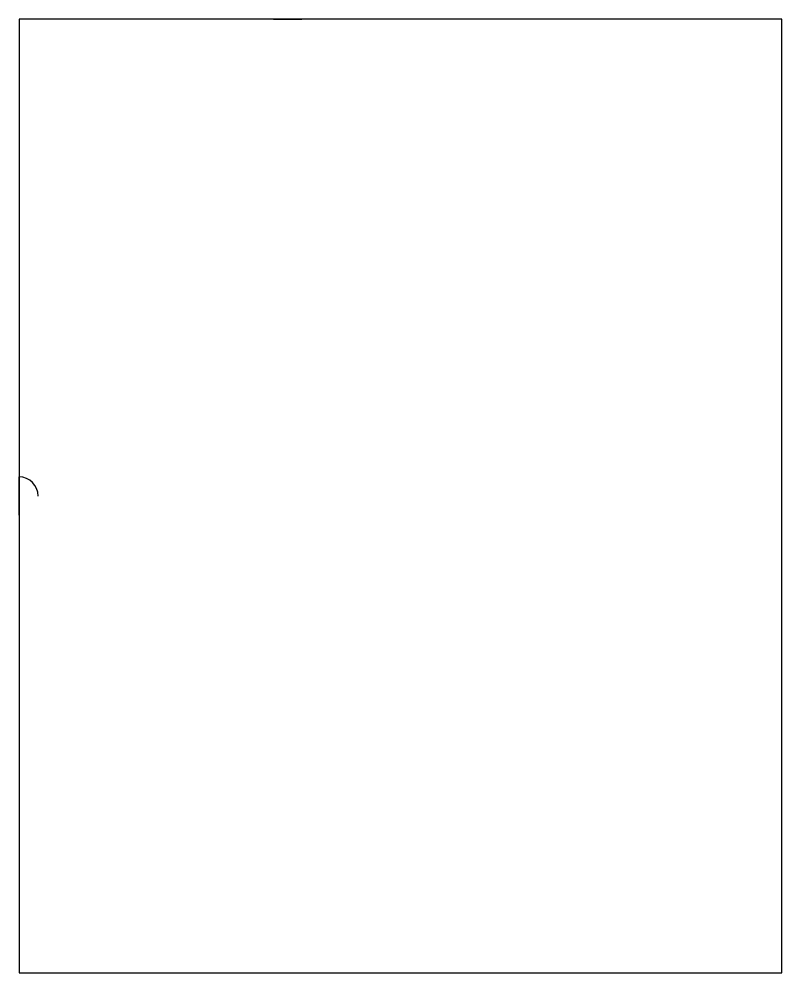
# Model space of a CAD drawing. Header units: metres. Extents: x 0 to 400, y 0 to 500.
import ezdxf

# ---------------------------------------------------------------- set-up
doc = ezdxf.new("R2010")
doc.units = ezdxf.units.M

msp = doc.modelspace()

# ---------------------------------------------------------------- linework, layer by layer
for p, q in [((133.33, 500), (148.33, 500)), ((0, 240), (0, 260))]:
    msp.add_line(p, q)
msp.add_lwpolyline([(0, 0), (400, 0), (400, 500), (0, 500), (0, 0)])
msp.add_arc((0, 250), 10, 0, 90)

doc.saveas('drawing.dxf')
